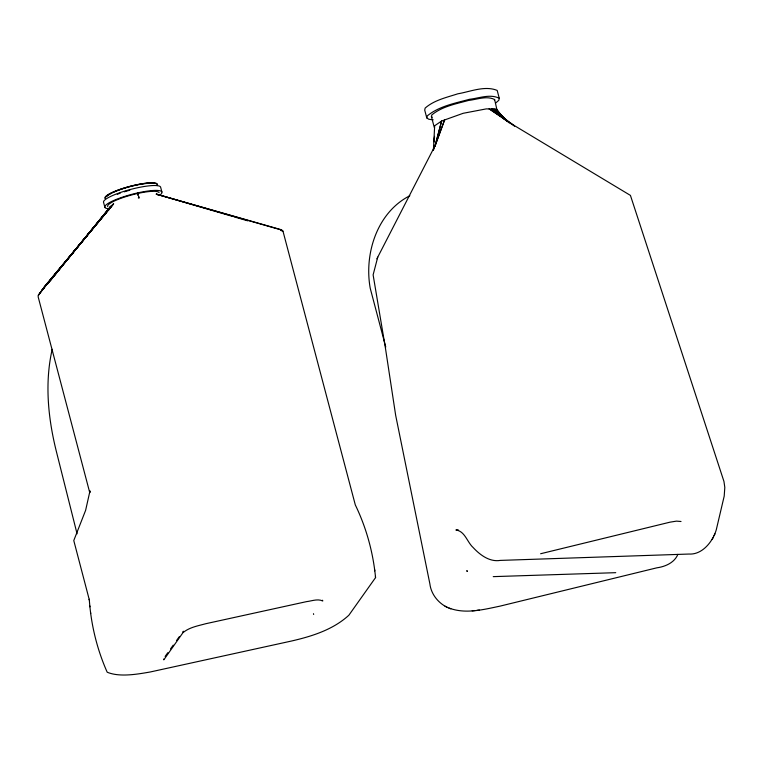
<?xml version="1.0" encoding="UTF-8"?>
<svg xmlns="http://www.w3.org/2000/svg" width="763" height="763" viewBox="0 0 763 763"><rect width="100%" height="100%" fill="white"/><g stroke="black" fill="none" stroke-linecap="round" stroke-linejoin="round"><path stroke-width="1.14" d="M433.422 149.853L434.672 125.752L441.624 121.012L463.17 113.296L486.308 108.88L495.702 109.185L497.476 110.349L504.038 118.685M433.546 149.929L433.804 146.477M434.147 141.88L434.49 137.283M433.413 150.492L433.785 145.771M434.157 141.06L434.529 136.339M89.824 492.393L89.996 490.857L85.618 510.342L73.773 540.547L89.376 600.1L89.271 599.222C90.95 624.353 96.968 649.199 107.202 672.222C119.533 677.363 136.987 674.301 150.321 671.965L291.17 641.101C311.771 636.371 332.945 629.809 348.853 615.245L375.558 577.601C373.145 552.441 366.326 527.691 355.31 504.925L282.968 231.122L280.412 229.472L156.138 194.088L282.062 230.178M433.537 149.529L433.813 147.211M448.968 608.006C465.382 614.349 483.465 609.58 500.013 606.137L656.838 567.825C665.384 566.623 674.454 562.684 677.878 554.367M433.203 119.848L428.825 119.266L426.784 117.931L427.223 115.928C439.049 106.171 454.948 103.263 469.398 99.314C478.992 98.246 490.142 93.658 499.26 98.265L498.83 100.268L495.96 102.805M434.29 127.497L431.429 116.672L431.81 114.927C442.12 106.419 455.978 103.882 468.577 100.439C476.942 99.505 486.67 95.509 494.615 99.524L497.285 111.226M494.424 100.392L494.615 99.524M52.199 349.301C44.464 383.341 48.155 419.03 56.643 452.564L77.073 533.833M377.742 257.141L373.117 274.871L385.468 348.319L395.663 415.31L429.874 583.848C431.219 595.359 440.013 605.154 450.838 608.845M434.948 146.439L441.624 121.012L434.967 146.248L444.686 119.677L435.12 145.599L435.339 145.161L376.884 258.829M458.258 529.875L455.883 529.98C464.963 531.096 467.128 542.15 473.146 547.538C479.937 554.892 489.636 562.207 500.27 560.404L688.979 554.043C702.37 554.892 712.88 541.425 716.285 529.76L724.201 496.122L724.812 487.414L723.953 481.453L630.429 195.404L514.329 125.561L489.093 108.785L514.586 126.181L491.887 108.68L497.266 113.191M712.146 539.517L713.014 537.81M714.073 535.693L714.969 533.919M109.586 207.937L110.339 206.802L48.832 282.386M165.123 656.438L167.822 652.68M170.531 648.912L173.23 645.145M176.615 640.443L179.315 636.676M47.316 284.265L110.95 206.163L64.95 262.424M48.365 282.711L46.858 284.561L48.374 282.73M59.676 268.881L57.416 271.647L59.705 268.919M64.998 262.472L67.258 259.706M68.765 257.865L71.035 255.1M72.542 253.259L111.827 205.381L41.812 290.436L113.058 204.265L49.595 280.727M48.088 282.548L43.548 288.013L113.668 203.721L45.294 285.581L38.322 295.291L38.15 296.817L89.757 492.669M182.7 631.974L183.387 631.23M409.826 195.738C377.103 212.381 363.989 253.764 370.236 288.29L385.754 347.012M540.624 553.738L670.048 522.159L676.485 521.129L681.025 521.501M472.183 610.829L475.187 610.524M476.856 610.333L479.412 610.076M493.241 576.637L615.741 572.679M231.866 216.196L156.396 194.155M234.041 216.835L247.765 220.841M280.689 230.455L282.968 231.122M156.92 194.307L158.494 195.042M445.02 606.203L447.004 607.1M431.429 116.672L432.325 117.254M499.05 114.698L500.843 116.205M509.159 122.843L493.795 108.937L498.001 113.067M500.518 115.547L503.885 118.856L496.589 109.767L505.983 120.487M506.823 121.107L495.702 109.185L500.423 114.46M502.006 116.224L505.154 119.743M499.26 98.265L497.19 90.425C484.829 85.332 470.437 91.665 457.838 93.801C446.622 97.454 434.223 100.106 425.144 108.088L424.714 110.101L426.784 117.931M322.558 600.223L322.768 601.006C317.837 598.478 311.647 601.053 306.43 601.654L205.829 623.705C197.989 625.851 189.234 627.339 182.901 632.756L163.797 659.861L163.597 659.079M313.459 613.681L313.669 614.463M161.87 191.904L160.573 187.011A29.538 5.532 -14.8 0 0 129.586 189.701A29.538 5.532 -14.8 0 0 103.606 202.51L104.903 207.393M137.75 193.077L138.322 195.242M108.174 208.442L108.689 210.397M137.397 193.163L137.845 195.366M374.652 569.703L374.795 570.896M375.425 576.427L375.558 577.601M89.824 605.917L89.929 606.823M90.587 612.622L90.702 613.557M105.485 198.285A26.638 4.988 -14.8 0 1 128.918 186.735A26.638 4.988 -14.8 0 1 156.873 184.312M106.629 196.682A25.751 4.826 -14.8 0 1 112.075 192.953M112.934 192.543A25.751 4.826 -14.8 0 1 153.764 183.444M104.951 198.428A27.201 5.093 -14.8 0 1 132.314 185.752A27.201 5.093 -14.8 0 1 157.111 185.619M107.697 206.639A26.638 4.988 -14.8 0 1 131.122 195.09A26.638 4.988 -14.8 0 1 159.076 192.667M108.632 208.804A29.538 5.532 -14.8 0 1 132.113 194.26A29.538 5.532 -14.8 0 1 159.305 195.471M117.292 194.298A26.638 4.988 -14.8 0 1 120.172 193.22M124.321 191.818A26.638 4.988 -14.8 0 1 129.834 190.197M138.656 196.52L138.408 198.094L139.381 197.884L138.656 196.52M40.573 292.525L38.322 295.291L40.573 292.534M44.597 287.327L40.067 292.858L44.597 287.336M52.132 278.104L50.625 279.945L52.151 278.123M55.909 273.488L53.639 276.263L55.928 273.526M63.443 264.265L61.183 267.031L63.482 264.313M466.765 570.943L467.404 571.134L466.765 570.943"/></g></svg>
